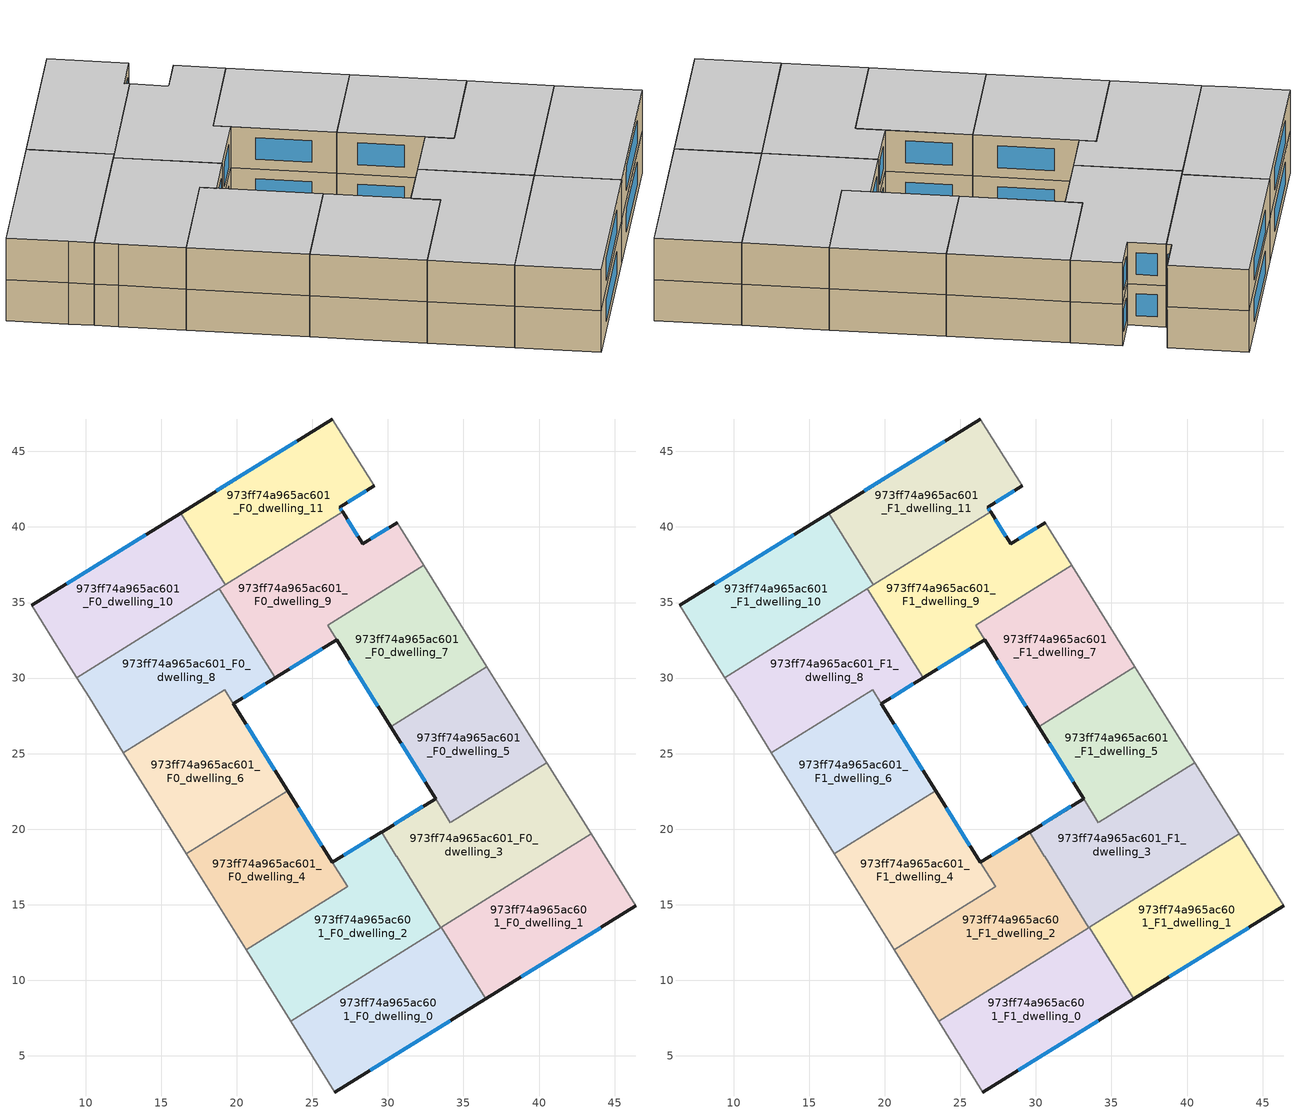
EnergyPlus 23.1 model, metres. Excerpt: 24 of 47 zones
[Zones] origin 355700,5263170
973ff74a965ac601_F0_dwelling_0
 floor ground (EU_floor_Construction): 33.54,13.51 36.48,8.79 26.49,2.61 23.57,7.3 z0
 wall outside (EU_wall_Construction): 26.49,2.61 36.48,8.79 z0:3
 wall to 973ff74a965ac601_F0_dwelling_1 (EU_wall_Construction): 36.48,8.79 33.54,13.51 z0:3
 wall adiabatic (EU_wall_Construction): 23.57,7.3 26.49,2.61 z0:3
 wall to 973ff74a965ac601_F0_dwelling_2 (EU_wall_Construction): 33.51,13.49 23.57,7.3 z0:3
 wall to 973ff74a965ac601_F0_dwelling_3 (EU_wall_Construction): 33.54,13.51 33.51,13.49 z0:3
 window (EU_Window_Construction): 28.84,4.06 34.13,7.34 z0.7:2.3
973ff74a965ac601_F0_dwelling_1
 floor ground (EU_floor_Construction): 43.45,19.69 46.41,14.94 36.48,8.79 33.54,13.51 z0
 wall outside (EU_wall_Construction): 36.48,8.79 46.41,14.94 z0:3
 wall adiabatic (EU_wall_Construction): 46.41,14.94 43.45,19.69 z0:3
 wall to 973ff74a965ac601_F0_dwelling_3 (EU_wall_Construction): 43.45,19.69 33.54,13.51 z0:3
 window (EU_Window_Construction): 38.81,10.23 44.08,13.49 z0.7:2.3
973ff74a965ac601_F0_dwelling_10
 floor ground (EU_floor_Construction): 16.28,40.92 19.24,36.16 9.4,30.03 8.52,31.46 6.42,34.82 z0
 wall outside (EU_wall_Construction): 16.28,40.92 6.42,34.82 z0:3
 wall to 973ff74a965ac601_F0_dwelling_11 (EU_wall_Construction): 19.24,36.16 16.28,40.92 z0:3
 wall adiabatic (EU_wall_Construction): 6.42,34.82 8.52,31.46 9.4,30.03 z0:3
 wall to 973ff74a965ac601_F0_dwelling_8 (EU_wall_Construction): 9.4,30.03 18.85,35.92 z0:3
 wall to 973ff74a965ac601_F0_dwelling_9 (EU_wall_Construction): 18.85,35.92 19.24,36.16 z0:3
 window (EU_Window_Construction): 13.97,39.49 8.74,36.25 z0.7:2.3
973ff74a965ac601_F0_dwelling_11
 floor ground (EU_floor_Construction): 26.33,47.15 29.1,42.72 26.81,41.3 27,41 19.24,36.16 16.28,40.92 z0
 wall outside (EU_wall_Construction): 26.33,47.15 16.28,40.92 / 27,41 26.81,41.3 29.1,42.72 z0:3
 wall adiabatic (EU_wall_Construction): 29.1,42.72 26.33,47.15 z0:3
 wall to 973ff74a965ac601_F0_dwelling_9 (EU_wall_Construction): 19.24,36.16 27,41 z0:3
 window (EU_Window_Construction): 23.97,45.68 18.64,42.38 / 27.35,41.63 28.56,42.38 / 26.96,41.07 26.86,41.23 z0.7:2.3
973ff74a965ac601_F0_dwelling_2
 floor ground (EU_floor_Construction): 29.57,19.81 33.51,13.49 23.57,7.3 20.62,12.02 27.33,16.2 26.32,17.8 z0
 wall outside (EU_wall_Construction): 29.57,19.81 26.32,17.8 z0:3
 wall adiabatic (EU_wall_Construction): 20.62,12.02 23.57,7.3 z0:3
 wall to 973ff74a965ac601_F0_dwelling_3 (EU_wall_Construction): 33.51,13.49 30.57,18.21 29.58,19.81 z0:3
 wall to 973ff74a965ac601_F0_dwelling_4 (EU_wall_Construction): 27.32,16.19 20.62,12.02 / 26.32,17.8 27.33,16.2 z0:3
 window (EU_Window_Construction): 28.81,19.34 27.09,18.27 z0.7:2.3
973ff74a965ac601_F0_dwelling_3
 floor ground (EU_floor_Construction): 40.51,24.41 43.45,19.69 33.51,13.49 30.57,18.21 29.58,19.81 33.16,22.02 34.14,20.44 z0
 wall outside (EU_wall_Construction): 33.16,22.02 29.58,19.81 z0:3
 wall to 973ff74a965ac601_F0_dwelling_5 (EU_wall_Construction): 34.14,20.44 33.16,22.02 / 40.51,24.41 34.15,20.44 z0:3
 wall adiabatic (EU_wall_Construction): 43.45,19.69 40.51,24.41 z0:3
 window (EU_Window_Construction): 32.31,21.5 30.42,20.33 z0.7:2.3
973ff74a965ac601_F0_dwelling_4
 floor ground (EU_floor_Construction): 23.36,22.55 27.33,16.2 20.62,12.02 16.67,18.37 z0
 wall outside (EU_wall_Construction): 26.32,17.8 23.36,22.55 z0:3
 wall adiabatic (EU_wall_Construction): 16.67,18.37 20.62,12.02 z0:3
 wall to 973ff74a965ac601_F0_dwelling_6 (EU_wall_Construction): 23.36,22.55 16.67,18.37 z0:3
 window (EU_Window_Construction): 25.63,18.92 24.06,21.43 z0.7:2.3
973ff74a965ac601_F0_dwelling_5
 floor ground (EU_floor_Construction): 36.55,30.76 40.51,24.41 34.15,20.44 30.18,26.79 z0
 wall outside (EU_wall_Construction): 30.18,26.79 33.15,22.03 z0:3
 wall to 973ff74a965ac601_F0_dwelling_7 (EU_wall_Construction): 36.55,30.76 30.18,26.79 z0:3
 wall adiabatic (EU_wall_Construction): 40.51,24.41 36.55,30.76 z0:3
 window (EU_Window_Construction): 30.88,25.68 32.46,23.15 z0.7:2.3
973ff74a965ac601_F0_dwelling_6
 floor ground (EU_floor_Construction): 19.19,29.24 23.36,22.55 16.67,18.37 12.49,25.07 z0
 wall outside (EU_wall_Construction): 23.36,22.55 19.77,28.3 z0:3
 wall adiabatic (EU_wall_Construction): 12.49,25.07 16.67,18.37 z0:3
 wall to 973ff74a965ac601_F0_dwelling_8 (EU_wall_Construction): 19.77,28.3 19.19,29.24 12.49,25.07 z0:3
 window (EU_Window_Construction): 22.52,23.9 20.61,26.95 z0.7:2.3
973ff74a965ac601_F0_dwelling_7
 floor ground (EU_floor_Construction): 32.38,37.45 36.55,30.76 30.18,26.79 26.02,33.49 z0
 wall outside (EU_wall_Construction): 26.61,32.54 30.18,26.79 z0:3
 wall adiabatic (EU_wall_Construction): 36.55,30.76 32.38,37.45 z0:3
 wall to 973ff74a965ac601_F0_dwelling_9 (EU_wall_Construction): 32.38,37.45 26.02,33.49 26.61,32.54 z0:3
 window (EU_Window_Construction): 27.45,31.19 29.34,28.14 z0.7:2.3
973ff74a965ac601_F0_dwelling_8
 floor ground (EU_floor_Construction): 18.85,35.92 22.53,30.02 19.77,28.3 19.19,29.24 12.49,25.07 10.22,28.72 9.4,30.03 z0
 wall outside (EU_wall_Construction): 19.77,28.3 22.53,30.02 z0:3
 wall adiabatic (EU_wall_Construction): 9.4,30.03 10.22,28.72 12.49,25.07 z0:3
 wall to 973ff74a965ac601_F0_dwelling_9 (EU_wall_Construction): 22.53,30.02 18.85,35.92 z0:3
 window (EU_Window_Construction): 20.42,28.71 21.89,29.61 z0.7:2.3
973ff74a965ac601_F0_dwelling_9
 floor ground (EU_floor_Construction): 30.61,40.29 32.38,37.45 26.01,33.49 26.6,32.54 22.54,30.02 18.85,35.92 27,41 28.32,38.88 z0
 wall outside (EU_wall_Construction): 30.61,40.29 28.32,38.88 27,41 / 22.54,30.02 26.6,32.54 z0:3
 wall adiabatic (EU_wall_Construction): 32.38,37.45 30.61,40.29 z0:3
 window (EU_Window_Construction): 28.01,39.38 27.31,40.5 / 30.07,39.96 28.86,39.21 / 23.49,30.61 25.65,31.95 z0.7:2.3
973ff74a965ac601_F1_dwelling_0
 floor to 973ff74a965ac601_F0_dwelling_0 (EU_floor_Construction): 33.54,13.51 36.48,8.79 26.49,2.61 23.57,7.3 z3
 wall outside (EU_wall_Construction): 26.49,2.61 36.48,8.79 z3:6
 wall to 973ff74a965ac601_F1_dwelling_1 (EU_wall_Construction): 36.48,8.79 33.54,13.51 z3:6
 wall adiabatic (EU_wall_Construction): 23.57,7.3 26.49,2.61 z3:6
 wall to 973ff74a965ac601_F1_dwelling_2 (EU_wall_Construction): 33.51,13.49 23.57,7.3 z3:6
 wall to 973ff74a965ac601_F1_dwelling_3 (EU_wall_Construction): 33.54,13.51 33.51,13.49 z3:6
 window (EU_Window_Construction): 28.84,4.06 34.13,7.34 z3.7:5.3
 ceiling to 973ff74a965ac601_F2_dwelling_0 (EU_floor_Construction): 36.48,8.79 33.54,13.51 23.57,7.3 26.49,2.61 z6
973ff74a965ac601_F1_dwelling_1
 floor to 973ff74a965ac601_F0_dwelling_1 (EU_floor_Construction): 43.45,19.69 46.41,14.94 36.48,8.79 33.54,13.51 z3
 wall outside (EU_wall_Construction): 36.48,8.79 46.41,14.94 z3:6
 wall adiabatic (EU_wall_Construction): 46.41,14.94 43.45,19.69 z3:6
 wall to 973ff74a965ac601_F1_dwelling_3 (EU_wall_Construction): 43.45,19.69 33.54,13.51 z3:6
 window (EU_Window_Construction): 38.81,10.23 44.08,13.49 z3.7:5.3
 ceiling to 973ff74a965ac601_F2_dwelling_1 (EU_floor_Construction): 46.41,14.94 43.45,19.69 33.54,13.51 36.48,8.79 z6
973ff74a965ac601_F1_dwelling_10
 floor to 973ff74a965ac601_F0_dwelling_10 (EU_floor_Construction): 16.28,40.92 19.24,36.16 9.4,30.03 8.52,31.46 6.42,34.82 z3
 wall outside (EU_wall_Construction): 16.28,40.92 6.42,34.82 z3:6
 wall to 973ff74a965ac601_F1_dwelling_11 (EU_wall_Construction): 19.24,36.16 16.28,40.92 z3:6
 wall adiabatic (EU_wall_Construction): 6.42,34.82 8.52,31.46 9.4,30.03 z3:6
 wall to 973ff74a965ac601_F1_dwelling_8 (EU_wall_Construction): 9.4,30.03 18.85,35.92 z3:6
 wall to 973ff74a965ac601_F1_dwelling_9 (EU_wall_Construction): 18.85,35.92 19.24,36.16 z3:6
 window (EU_Window_Construction): 13.97,39.49 8.74,36.25 z3.7:5.3
 ceiling to 973ff74a965ac601_F2_dwelling_10 (EU_floor_Construction): 19.24,36.16 16.28,40.92 6.42,34.82 8.52,31.46 9.4,30.03 z6
973ff74a965ac601_F1_dwelling_11
 floor to 973ff74a965ac601_F0_dwelling_11 (EU_floor_Construction): 26.33,47.15 29.1,42.72 26.81,41.3 27,41 19.24,36.16 16.28,40.92 z3
 wall outside (EU_wall_Construction): 26.33,47.15 16.28,40.92 / 27,41 26.81,41.3 29.1,42.72 z3:6
 wall adiabatic (EU_wall_Construction): 29.1,42.72 26.33,47.15 z3:6
 wall to 973ff74a965ac601_F1_dwelling_9 (EU_wall_Construction): 19.24,36.16 27,41 z3:6
 window (EU_Window_Construction): 23.97,45.68 18.64,42.38 / 27.35,41.63 28.56,42.38 / 26.96,41.07 26.86,41.23 z3.7:5.3
 ceiling to 973ff74a965ac601_F2_dwelling_11 (EU_floor_Construction): 27,41 26.81,41.3 29.1,42.72 26.33,47.15 16.28,40.92 19.24,36.16 z6
973ff74a965ac601_F1_dwelling_2
 floor to 973ff74a965ac601_F0_dwelling_2 (EU_floor_Construction): 29.57,19.81 33.51,13.49 23.57,7.3 20.62,12.02 27.33,16.2 26.32,17.8 z3
 wall outside (EU_wall_Construction): 29.57,19.81 26.32,17.8 z3:6
 wall adiabatic (EU_wall_Construction): 20.62,12.02 23.57,7.3 z3:6
 wall to 973ff74a965ac601_F1_dwelling_3 (EU_wall_Construction): 33.51,13.49 30.57,18.21 29.58,19.81 z3:6
 wall to 973ff74a965ac601_F1_dwelling_4 (EU_wall_Construction): 27.32,16.19 20.62,12.02 / 26.32,17.8 27.33,16.2 z3:6
 window (EU_Window_Construction): 28.81,19.34 27.09,18.27 z3.7:5.3
 ceiling to 973ff74a965ac601_F2_dwelling_2 (EU_floor_Construction): 33.51,13.49 29.57,19.81 26.32,17.8 27.33,16.2 20.62,12.02 23.57,7.3 z6
973ff74a965ac601_F1_dwelling_3
 floor to 973ff74a965ac601_F0_dwelling_3 (EU_floor_Construction): 40.51,24.41 43.45,19.69 33.51,13.49 30.57,18.21 29.58,19.81 33.16,22.02 34.14,20.44 z3
 wall outside (EU_wall_Construction): 33.16,22.02 29.58,19.81 z3:6
 wall to 973ff74a965ac601_F1_dwelling_5 (EU_wall_Construction): 34.14,20.44 33.16,22.02 / 40.51,24.41 34.15,20.44 z3:6
 wall adiabatic (EU_wall_Construction): 43.45,19.69 40.51,24.41 z3:6
 window (EU_Window_Construction): 32.31,21.5 30.42,20.33 z3.7:5.3
 ceiling to 973ff74a965ac601_F2_dwelling_3 (EU_floor_Construction): 43.45,19.69 40.51,24.41 34.14,20.44 33.16,22.02 29.58,19.81 30.57,18.21 33.51,13.49 z6
973ff74a965ac601_F1_dwelling_4
 floor to 973ff74a965ac601_F0_dwelling_4 (EU_floor_Construction): 23.36,22.55 27.32,16.19 20.62,12.02 16.67,18.37 z3
 wall outside (EU_wall_Construction): 26.32,17.8 23.36,22.55 z3:6
 wall adiabatic (EU_wall_Construction): 16.67,18.37 20.62,12.02 z3:6
 wall to 973ff74a965ac601_F1_dwelling_6 (EU_wall_Construction): 23.36,22.55 16.67,18.37 z3:6
 window (EU_Window_Construction): 25.63,18.92 24.06,21.43 z3.7:5.3
 ceiling to 973ff74a965ac601_F2_dwelling_4 (EU_floor_Construction): 27.32,16.19 23.36,22.55 16.67,18.37 20.62,12.02 z6
973ff74a965ac601_F1_dwelling_5
 floor to 973ff74a965ac601_F0_dwelling_5 (EU_floor_Construction): 36.55,30.76 40.51,24.41 34.15,20.44 30.18,26.79 z3
 wall outside (EU_wall_Construction): 30.18,26.79 33.15,22.03 z3:6
 wall to 973ff74a965ac601_F1_dwelling_7 (EU_wall_Construction): 36.55,30.76 30.18,26.79 z3:6
 wall adiabatic (EU_wall_Construction): 40.51,24.41 36.55,30.76 z3:6
 window (EU_Window_Construction): 30.88,25.68 32.46,23.15 z3.7:5.3
 ceiling to 973ff74a965ac601_F2_dwelling_5 (EU_floor_Construction): 40.51,24.41 36.55,30.76 30.18,26.79 34.15,20.44 z6
973ff74a965ac601_F1_dwelling_6
 floor to 973ff74a965ac601_F0_dwelling_6 (EU_floor_Construction): 19.19,29.24 23.36,22.55 16.67,18.37 12.49,25.07 z3
 wall outside (EU_wall_Construction): 23.36,22.55 19.77,28.3 z3:6
 wall adiabatic (EU_wall_Construction): 12.49,25.07 16.67,18.37 z3:6
 wall to 973ff74a965ac601_F1_dwelling_8 (EU_wall_Construction): 19.77,28.3 19.19,29.24 12.49,25.07 z3:6
 window (EU_Window_Construction): 22.52,23.9 20.61,26.95 z3.7:5.3
 ceiling to 973ff74a965ac601_F2_dwelling_6 (EU_floor_Construction): 23.36,22.55 19.19,29.24 12.49,25.07 16.67,18.37 z6
973ff74a965ac601_F1_dwelling_7
 floor to 973ff74a965ac601_F0_dwelling_7 (EU_floor_Construction): 32.38,37.45 36.55,30.76 30.18,26.79 26.02,33.49 z3
 wall outside (EU_wall_Construction): 26.61,32.54 30.18,26.79 z3:6
 wall adiabatic (EU_wall_Construction): 36.55,30.76 32.38,37.45 z3:6
 wall to 973ff74a965ac601_F1_dwelling_9 (EU_wall_Construction): 32.38,37.45 26.02,33.49 26.61,32.54 z3:6
 window (EU_Window_Construction): 27.45,31.19 29.34,28.14 z3.7:5.3
 ceiling to 973ff74a965ac601_F2_dwelling_7 (EU_floor_Construction): 36.55,30.76 32.38,37.45 26.02,33.49 30.18,26.79 z6
973ff74a965ac601_F1_dwelling_8
 floor to 973ff74a965ac601_F0_dwelling_8 (EU_floor_Construction): 18.85,35.92 22.53,30.02 19.77,28.3 19.19,29.24 12.49,25.07 10.22,28.72 9.4,30.03 z3
 wall outside (EU_wall_Construction): 19.77,28.3 22.53,30.02 z3:6
 wall adiabatic (EU_wall_Construction): 9.4,30.03 10.22,28.72 12.49,25.07 z3:6
 wall to 973ff74a965ac601_F1_dwelling_9 (EU_wall_Construction): 22.53,30.02 18.85,35.92 z3:6
 window (EU_Window_Construction): 20.42,28.71 21.89,29.61 z3.7:5.3
 ceiling to 973ff74a965ac601_F2_dwelling_8 (EU_floor_Construction): 19.77,28.3 22.53,30.02 18.85,35.92 9.4,30.03 10.22,28.72 12.49,25.07 19.19,29.24 z6
973ff74a965ac601_F1_dwelling_9
 floor to 973ff74a965ac601_F0_dwelling_9 (EU_floor_Construction): 30.61,40.29 32.38,37.45 26.01,33.49 26.6,32.54 22.54,30.02 18.85,35.92 27,41 28.32,38.88 z3
 wall outside (EU_wall_Construction): 30.61,40.29 28.32,38.88 27,41 / 22.54,30.02 26.6,32.54 z3:6
 wall adiabatic (EU_wall_Construction): 32.38,37.45 30.61,40.29 z3:6
 window (EU_Window_Construction): 28.01,39.38 27.31,40.5 / 30.07,39.96 28.86,39.21 / 23.49,30.61 25.65,31.95 z3.7:5.3
 ceiling to 973ff74a965ac601_F2_dwelling_9 (EU_floor_Construction): 26.6,32.54 26.01,33.49 32.38,37.45 30.61,40.29 28.32,38.88 27,41 18.85,35.92 22.54,30.02 z6
[Building]
EU S2 Campaign: North Axis=0; Terrain=City; Solar Distribution=FullExterior
[Site:Location]
Budapest.Ferenc.Liszt.Intl.AP: Latitude=47.437; Longitude=19.256; Time Zone=1; Elevation=185
[SizingPeriod:WeatherFileDays]
AnnualSizingPeriod: Begin Month=1; Begin Day of Month=1; End Month=12; End Day of Month=31; Day of Week for Start Day=Monday; Use Weather File Daylight Saving Period=No; Use Weather File Rain and Snow Indicators=No
[MATERIAL]
EU_InternalMass_Material: Roughness=MediumRough; Thickness=0.1; Conductivity=1; Density=1800; Specific Heat=900; Thermal Absorptance=0.9; Solar Absorptance=0.7; Visible Absorptance=0.7
[MATERIAL:NOMASS] Roughness=MediumRough; Thermal Absorptance=0.9; Solar Absorptance=0.7; Visible Absorptance=0.7
Name | Thermal Resistance
EU_wall_NoMass | 0.832559
EU_floor_NoMass | 0.872794
[WINDOWMATERIAL:SIMPLEGLAZINGSYSTEM]
EU_Window_SimpleGlazing: UFactor=2.79869; Solar Heat Gain Coefficient=0.75; Visible Transmittance=0.75
[CONSTRUCTION]
EU_wall_Construction: EU_wall_NoMass
EU_floor_Construction: EU_floor_NoMass
EU_Window_Construction: EU_Window_SimpleGlazing
EU_InternalMass_Construction: EU_InternalMass_Material
[ZONE] Type=1; Multiplier=1; Ceiling Height=autocalculate; Floor Area=autocalculate; Part of Total Floor Area=Yes
Name | Volume
973ff74a965ac601_F0_dwelling_0; 973ff74a965ac601_F1_dwelling_0 | 195.447
973ff74a965ac601_F0_dwelling_1; 973ff74a965ac601_F1_dwelling_1 | 195.451
973ff74a965ac601_F0_dwelling_10; 973ff74a965ac601_F1_dwelling_10 | 195.459
973ff74a965ac601_F0_dwelling_11; 973ff74a965ac601_F1_dwelling_11 | 195.456
973ff74a965ac601_F0_dwelling_2; 973ff74a965ac601_F1_dwelling_2 | 217.059
973ff74a965ac601_F0_dwelling_3 | 219.098
973ff74a965ac601_F1_dwelling_3 | 219.103
973ff74a965ac601_F0_dwelling_4 | 177.256
973ff74a965ac601_F1_dwelling_4 | 177.205
973ff74a965ac601_F0_dwelling_5; 973ff74a965ac601_F1_dwelling_5 | 168.327
973ff74a965ac601_F0_dwelling_6; 973ff74a965ac601_F1_dwelling_6 | 186.675
973ff74a965ac601_F0_dwelling_7; 973ff74a965ac601_F1_dwelling_7 | 177.377
973ff74a965ac601_F0_dwelling_8; 973ff74a965ac601_F1_dwelling_8 | 206.247
973ff74a965ac601_F0_dwelling_9; 973ff74a965ac601_F1_dwelling_9 | 211.381
[INTERNALMASS] Construction=EU_InternalMass_Construction
Name | Zone or ZoneList | Surface Area
973ff74a965ac601_F0_dwelling_0_EU_InternalMass | 973ff74a965ac601_F0_dwelling_0 | 65.1491
973ff74a965ac601_F0_dwelling_1_EU_InternalMass | 973ff74a965ac601_F0_dwelling_1 | 65.1503
973ff74a965ac601_F0_dwelling_2_EU_InternalMass | 973ff74a965ac601_F0_dwelling_2 | 72.3519
973ff74a965ac601_F0_dwelling_3_EU_InternalMass | 973ff74a965ac601_F0_dwelling_3 | 73.038
973ff74a965ac601_F0_dwelling_4_EU_InternalMass | 973ff74a965ac601_F0_dwelling_4 | 59.083
973ff74a965ac601_F0_dwelling_5_EU_InternalMass | 973ff74a965ac601_F0_dwelling_5 | 56.1246
973ff74a965ac601_F0_dwelling_6_EU_InternalMass | 973ff74a965ac601_F0_dwelling_6 | 62.2256
973ff74a965ac601_F0_dwelling_7_EU_InternalMass | 973ff74a965ac601_F0_dwelling_7 | 59.1441
973ff74a965ac601_F0_dwelling_8_EU_InternalMass | 973ff74a965ac601_F0_dwelling_8 | 68.7472
973ff74a965ac601_F0_dwelling_9_EU_InternalMass | 973ff74a965ac601_F0_dwelling_9 | 70.4803
973ff74a965ac601_F0_dwelling_10_EU_InternalMass | 973ff74a965ac601_F0_dwelling_10 | 65.1529
973ff74a965ac601_F0_dwelling_11_EU_InternalMass | 973ff74a965ac601_F0_dwelling_11 | 65.1518
973ff74a965ac601_F1_dwelling_0_EU_InternalMass | 973ff74a965ac601_F1_dwelling_0 | 65.1491
973ff74a965ac601_F1_dwelling_1_EU_InternalMass | 973ff74a965ac601_F1_dwelling_1 | 65.1503
973ff74a965ac601_F1_dwelling_2_EU_InternalMass | 973ff74a965ac601_F1_dwelling_2 | 72.3519
973ff74a965ac601_F1_dwelling_3_EU_InternalMass | 973ff74a965ac601_F1_dwelling_3 | 73.038
973ff74a965ac601_F1_dwelling_4_EU_InternalMass | 973ff74a965ac601_F1_dwelling_4 | 59.083
973ff74a965ac601_F1_dwelling_5_EU_InternalMass | 973ff74a965ac601_F1_dwelling_5 | 56.1246
973ff74a965ac601_F1_dwelling_6_EU_InternalMass | 973ff74a965ac601_F1_dwelling_6 | 62.2256
973ff74a965ac601_F1_dwelling_7_EU_InternalMass | 973ff74a965ac601_F1_dwelling_7 | 59.1441
973ff74a965ac601_F1_dwelling_8_EU_InternalMass | 973ff74a965ac601_F1_dwelling_8 | 68.7472
973ff74a965ac601_F1_dwelling_9_EU_InternalMass | 973ff74a965ac601_F1_dwelling_9 | 70.4803
973ff74a965ac601_F1_dwelling_10_EU_InternalMass | 973ff74a965ac601_F1_dwelling_10 | 65.1529
973ff74a965ac601_F1_dwelling_11_EU_InternalMass | 973ff74a965ac601_F1_dwelling_11 | 65.1518
[OTHEREQUIPMENT] Fuel Type=Electricity; Design Level Calculation Method=Watts/Area; Power per Zone Floor Area=1; Fraction Latent=0; Fraction Radiant=0; Fraction Lost=0; Carbon Dioxide Generation Rate=0; EndUse Subcategory=EU_Step8_InternalGains
Name | Zone or ZoneList or Space or SpaceList | Schedule
EU_Step8_InternalGain_973ff74a965ac601_F0_dwelling_0_f000 | 973ff74a965ac601_F0_dwelling_0 | EU_Step8_GainSchedule_973ff74a965ac601_F0_dwelling_0_f000
EU_Step8_InternalGain_973ff74a965ac601_F0_dwelling_1_f000 | 973ff74a965ac601_F0_dwelling_1 | EU_Step8_GainSchedule_973ff74a965ac601_F0_dwelling_1_f000
EU_Step8_InternalGain_973ff74a965ac601_F0_dwelling_2_f000 | 973ff74a965ac601_F0_dwelling_2 | EU_Step8_GainSchedule_973ff74a965ac601_F0_dwelling_2_f000
EU_Step8_InternalGain_973ff74a965ac601_F0_dwelling_3_f000 | 973ff74a965ac601_F0_dwelling_3 | EU_Step8_GainSchedule_973ff74a965ac601_F0_dwelling_3_f000
EU_Step8_InternalGain_973ff74a965ac601_F0_dwelling_4_f000 | 973ff74a965ac601_F0_dwelling_4 | EU_Step8_GainSchedule_973ff74a965ac601_F0_dwelling_4_f000
EU_Step8_InternalGain_973ff74a965ac601_F0_dwelling_5_f000 | 973ff74a965ac601_F0_dwelling_5 | EU_Step8_GainSchedule_973ff74a965ac601_F0_dwelling_5_f000
EU_Step8_InternalGain_973ff74a965ac601_F0_dwelling_6_f000 | 973ff74a965ac601_F0_dwelling_6 | EU_Step8_GainSchedule_973ff74a965ac601_F0_dwelling_6_f000
EU_Step8_InternalGain_973ff74a965ac601_F0_dwelling_7_f000 | 973ff74a965ac601_F0_dwelling_7 | EU_Step8_GainSchedule_973ff74a965ac601_F0_dwelling_7_f000
EU_Step8_InternalGain_973ff74a965ac601_F0_dwelling_8_f000 | 973ff74a965ac601_F0_dwelling_8 | EU_Step8_GainSchedule_973ff74a965ac601_F0_dwelling_8_f000
EU_Step8_InternalGain_973ff74a965ac601_F0_dwelling_9_f000 | 973ff74a965ac601_F0_dwelling_9 | EU_Step8_GainSchedule_973ff74a965ac601_F0_dwelling_9_f000
EU_Step8_InternalGain_973ff74a965ac601_F0_dwelling_10_f000 | 973ff74a965ac601_F0_dwelling_10 | EU_Step8_GainSchedule_973ff74a965ac601_F0_dwelling_10_f000
EU_Step8_InternalGain_973ff74a965ac601_F0_dwelling_11_f000 | 973ff74a965ac601_F0_dwelling_11 | EU_Step8_GainSchedule_973ff74a965ac601_F0_dwelling_11_f000
EU_Step8_InternalGain_973ff74a965ac601_F1_dwelling_0_f000 | 973ff74a965ac601_F1_dwelling_0 | EU_Step8_GainSchedule_973ff74a965ac601_F1_dwelling_0_f000
EU_Step8_InternalGain_973ff74a965ac601_F1_dwelling_1_f000 | 973ff74a965ac601_F1_dwelling_1 | EU_Step8_GainSchedule_973ff74a965ac601_F1_dwelling_1_f000
EU_Step8_InternalGain_973ff74a965ac601_F1_dwelling_2_f000 | 973ff74a965ac601_F1_dwelling_2 | EU_Step8_GainSchedule_973ff74a965ac601_F1_dwelling_2_f000
EU_Step8_InternalGain_973ff74a965ac601_F1_dwelling_3_f000 | 973ff74a965ac601_F1_dwelling_3 | EU_Step8_GainSchedule_973ff74a965ac601_F1_dwelling_3_f000
EU_Step8_InternalGain_973ff74a965ac601_F1_dwelling_4_f000 | 973ff74a965ac601_F1_dwelling_4 | EU_Step8_GainSchedule_973ff74a965ac601_F1_dwelling_4_f000
EU_Step8_InternalGain_973ff74a965ac601_F1_dwelling_5_f000 | 973ff74a965ac601_F1_dwelling_5 | EU_Step8_GainSchedule_973ff74a965ac601_F1_dwelling_5_f000
EU_Step8_InternalGain_973ff74a965ac601_F1_dwelling_6_f000 | 973ff74a965ac601_F1_dwelling_6 | EU_Step8_GainSchedule_973ff74a965ac601_F1_dwelling_6_f000
EU_Step8_InternalGain_973ff74a965ac601_F1_dwelling_7_f000 | 973ff74a965ac601_F1_dwelling_7 | EU_Step8_GainSchedule_973ff74a965ac601_F1_dwelling_7_f000
EU_Step8_InternalGain_973ff74a965ac601_F1_dwelling_8_f000 | 973ff74a965ac601_F1_dwelling_8 | EU_Step8_GainSchedule_973ff74a965ac601_F1_dwelling_8_f000
EU_Step8_InternalGain_973ff74a965ac601_F1_dwelling_9_f000 | 973ff74a965ac601_F1_dwelling_9 | EU_Step8_GainSchedule_973ff74a965ac601_F1_dwelling_9_f000
EU_Step8_InternalGain_973ff74a965ac601_F1_dwelling_10_f000 | 973ff74a965ac601_F1_dwelling_10 | EU_Step8_GainSchedule_973ff74a965ac601_F1_dwelling_10_f000
EU_Step8_InternalGain_973ff74a965ac601_F1_dwelling_11_f000 | 973ff74a965ac601_F1_dwelling_11 | EU_Step8_GainSchedule_973ff74a965ac601_F1_dwelling_11_f000
[ZONEVENTILATION:DESIGNFLOWRATE] Schedule=EU_AlwaysOn; Design Flow Rate Calculation Method=AirChanges/Hour; Air Changes per Hour=0.475469; Ventilation Type=Natural; Fan Pressure Rise=0; Fan Total Efficiency=1; Constant Term Coefficient=1; Temperature Term Coefficient=0; Velocity Term Coefficient=0; Velocity Squared Term Coefficient=0; Minimum Indoor Temperature=-100; Maximum Indoor Temperature=100; Delta Temperature=-100; Minimum Outdoor Temperature=-100; Maximum Outdoor Temperature=100; Maximum Wind Speed=40
Name | Zone or ZoneList or Space or SpaceList
EU_ConstantAir_973ff74a965ac601_F0_dwelling_0 | 973ff74a965ac601_F0_dwelling_0
EU_ConstantAir_973ff74a965ac601_F0_dwelling_1 | 973ff74a965ac601_F0_dwelling_1
EU_ConstantAir_973ff74a965ac601_F0_dwelling_2 | 973ff74a965ac601_F0_dwelling_2
EU_ConstantAir_973ff74a965ac601_F0_dwelling_3 | 973ff74a965ac601_F0_dwelling_3
EU_ConstantAir_973ff74a965ac601_F0_dwelling_4 | 973ff74a965ac601_F0_dwelling_4
EU_ConstantAir_973ff74a965ac601_F0_dwelling_5 | 973ff74a965ac601_F0_dwelling_5
EU_ConstantAir_973ff74a965ac601_F0_dwelling_6 | 973ff74a965ac601_F0_dwelling_6
EU_ConstantAir_973ff74a965ac601_F0_dwelling_7 | 973ff74a965ac601_F0_dwelling_7
EU_ConstantAir_973ff74a965ac601_F0_dwelling_8 | 973ff74a965ac601_F0_dwelling_8
EU_ConstantAir_973ff74a965ac601_F0_dwelling_9 | 973ff74a965ac601_F0_dwelling_9
EU_ConstantAir_973ff74a965ac601_F0_dwelling_10 | 973ff74a965ac601_F0_dwelling_10
EU_ConstantAir_973ff74a965ac601_F0_dwelling_11 | 973ff74a965ac601_F0_dwelling_11
EU_ConstantAir_973ff74a965ac601_F1_dwelling_0 | 973ff74a965ac601_F1_dwelling_0
EU_ConstantAir_973ff74a965ac601_F1_dwelling_1 | 973ff74a965ac601_F1_dwelling_1
EU_ConstantAir_973ff74a965ac601_F1_dwelling_2 | 973ff74a965ac601_F1_dwelling_2
EU_ConstantAir_973ff74a965ac601_F1_dwelling_3 | 973ff74a965ac601_F1_dwelling_3
EU_ConstantAir_973ff74a965ac601_F1_dwelling_4 | 973ff74a965ac601_F1_dwelling_4
EU_ConstantAir_973ff74a965ac601_F1_dwelling_5 | 973ff74a965ac601_F1_dwelling_5
EU_ConstantAir_973ff74a965ac601_F1_dwelling_6 | 973ff74a965ac601_F1_dwelling_6
EU_ConstantAir_973ff74a965ac601_F1_dwelling_7 | 973ff74a965ac601_F1_dwelling_7
EU_ConstantAir_973ff74a965ac601_F1_dwelling_8 | 973ff74a965ac601_F1_dwelling_8
EU_ConstantAir_973ff74a965ac601_F1_dwelling_9 | 973ff74a965ac601_F1_dwelling_9
EU_ConstantAir_973ff74a965ac601_F1_dwelling_10 | 973ff74a965ac601_F1_dwelling_10
EU_ConstantAir_973ff74a965ac601_F1_dwelling_11 | 973ff74a965ac601_F1_dwelling_11
[HVACTEMPLATE:THERMOSTAT] Constant Heating Setpoint=20; Constant Cooling Setpoint=50
EU_HeatOnly_973ff74a965ac601_F0_dwelling_0; EU_HeatOnly_973ff74a965ac601_F0_dwelling_1; EU_HeatOnly_973ff74a965ac601_F0_dwelling_2; EU_HeatOnly_973ff74a965ac601_F0_dwelling_3; EU_HeatOnly_973ff74a965ac601_F0_dwelling_4; EU_HeatOnly_973ff74a965ac601_F0_dwelling_5; EU_HeatOnly_973ff74a965ac601_F0_dwelling_6; EU_HeatOnly_973ff74a965ac601_F0_dwelling_7; EU_HeatOnly_973ff74a965ac601_F0_dwelling_8; EU_HeatOnly_973ff74a965ac601_F0_dwelling_9; EU_HeatOnly_973ff74a965ac601_F0_dwelling_10; EU_HeatOnly_973ff74a965ac601_F0_dwelling_11; EU_HeatOnly_973ff74a965ac601_F1_dwelling_0; EU_HeatOnly_973ff74a965ac601_F1_dwelling_1; EU_HeatOnly_973ff74a965ac601_F1_dwelling_2; EU_HeatOnly_973ff74a965ac601_F1_dwelling_3; EU_HeatOnly_973ff74a965ac601_F1_dwelling_4; EU_HeatOnly_973ff74a965ac601_F1_dwelling_5; EU_HeatOnly_973ff74a965ac601_F1_dwelling_6; EU_HeatOnly_973ff74a965ac601_F1_dwelling_7; EU_HeatOnly_973ff74a965ac601_F1_dwelling_8; EU_HeatOnly_973ff74a965ac601_F1_dwelling_9; EU_HeatOnly_973ff74a965ac601_F1_dwelling_10; EU_HeatOnly_973ff74a965ac601_F1_dwelling_11; EU_HeatOnly_973ff74a965ac601_F2_dwelling_0; EU_HeatOnly_973ff74a965ac601_F2_dwelling_1; EU_HeatOnly_973ff74a965ac601_F2_dwelling_2; EU_HeatOnly_973ff74a965ac601_F2_dwelling_3; EU_HeatOnly_973ff74a965ac601_F2_dwelling_4; EU_HeatOnly_973ff74a965ac601_F2_dwelling_5; EU_HeatOnly_973ff74a965ac601_F2_dwelling_6; EU_HeatOnly_973ff74a965ac601_F2_dwelling_7; EU_HeatOnly_973ff74a965ac601_F2_dwelling_8; EU_HeatOnly_973ff74a965ac601_F2_dwelling_9; EU_HeatOnly_973ff74a965ac601_F2_dwelling_10; EU_HeatOnly_973ff74a965ac601_F2_dwelling_11; EU_HeatOnly_973ff74a965ac601_F3_dwelling_0; EU_HeatOnly_973ff74a965ac601_F3_dwelling_1; EU_HeatOnly_973ff74a965ac601_F3_dwelling_2; EU_HeatOnly_973ff74a965ac601_F3_dwelling_3; EU_HeatOnly_973ff74a965ac601_F3_dwelling_4; EU_HeatOnly_973ff74a965ac601_F3_dwelling_5; EU_HeatOnly_973ff74a965ac601_F3_dwelling_6; EU_HeatOnly_973ff74a965ac601_F3_dwelling_7; EU_HeatOnly_973ff74a965ac601_F3_dwelling_8; EU_HeatOnly_973ff74a965ac601_F3_dwelling_9; EU_HeatOnly_973ff74a965ac601_F3_dwelling_10
[HVACTEMPLATE:ZONE:IDEALLOADSAIRSYSTEM] System Availability Schedule=EU_AlwaysOn; Maximum Heating Supply Air Temperature=50; Minimum Cooling Supply Air Temperature=13; Maximum Heating Supply Air Humidity Ratio=0.0156; Minimum Cooling Supply Air Humidity Ratio=0.0077; Heating Limit=NoLimit; Cooling Limit=NoLimit; Heating Availability Schedule=EU_AlwaysOn; Cooling Availability Schedule=EU_CoolingOff; Dehumidification Control Type=ConstantSensibleHeatRatio; Cooling Sensible Heat Ratio=0.7; Dehumidification Setpoint=60; Humidification Control Type=None; Humidification Setpoint=30; Outdoor Air Method=None; Outdoor Air Flow Rate per Person=0.00944; Outdoor Air Flow Rate per Zone Floor Area=0; Outdoor Air Flow Rate per Zone=0; Demand Controlled Ventilation Type=None; Outdoor Air Economizer Type=NoEconomizer; Heat Recovery Type=None; Sensible Heat Recovery Effectiveness=0.7; Latent Heat Recovery Effectiveness=0.65
Name | Template Thermostat
973ff74a965ac601_F0_dwelling_0 | EU_HeatOnly_973ff74a965ac601_F0_dwelling_0
973ff74a965ac601_F0_dwelling_1 | EU_HeatOnly_973ff74a965ac601_F0_dwelling_1
973ff74a965ac601_F0_dwelling_2 | EU_HeatOnly_973ff74a965ac601_F0_dwelling_2
973ff74a965ac601_F0_dwelling_3 | EU_HeatOnly_973ff74a965ac601_F0_dwelling_3
973ff74a965ac601_F0_dwelling_4 | EU_HeatOnly_973ff74a965ac601_F0_dwelling_4
973ff74a965ac601_F0_dwelling_5 | EU_HeatOnly_973ff74a965ac601_F0_dwelling_5
973ff74a965ac601_F0_dwelling_6 | EU_HeatOnly_973ff74a965ac601_F0_dwelling_6
973ff74a965ac601_F0_dwelling_7 | EU_HeatOnly_973ff74a965ac601_F0_dwelling_7
973ff74a965ac601_F0_dwelling_8 | EU_HeatOnly_973ff74a965ac601_F0_dwelling_8
973ff74a965ac601_F0_dwelling_9 | EU_HeatOnly_973ff74a965ac601_F0_dwelling_9
973ff74a965ac601_F0_dwelling_10 | EU_HeatOnly_973ff74a965ac601_F0_dwelling_10
973ff74a965ac601_F0_dwelling_11 | EU_HeatOnly_973ff74a965ac601_F0_dwelling_11
973ff74a965ac601_F1_dwelling_0 | EU_HeatOnly_973ff74a965ac601_F1_dwelling_0
973ff74a965ac601_F1_dwelling_1 | EU_HeatOnly_973ff74a965ac601_F1_dwelling_1
973ff74a965ac601_F1_dwelling_2 | EU_HeatOnly_973ff74a965ac601_F1_dwelling_2
973ff74a965ac601_F1_dwelling_3 | EU_HeatOnly_973ff74a965ac601_F1_dwelling_3
973ff74a965ac601_F1_dwelling_4 | EU_HeatOnly_973ff74a965ac601_F1_dwelling_4
973ff74a965ac601_F1_dwelling_5 | EU_HeatOnly_973ff74a965ac601_F1_dwelling_5
973ff74a965ac601_F1_dwelling_6 | EU_HeatOnly_973ff74a965ac601_F1_dwelling_6
973ff74a965ac601_F1_dwelling_7 | EU_HeatOnly_973ff74a965ac601_F1_dwelling_7
973ff74a965ac601_F1_dwelling_8 | EU_HeatOnly_973ff74a965ac601_F1_dwelling_8
973ff74a965ac601_F1_dwelling_9 | EU_HeatOnly_973ff74a965ac601_F1_dwelling_9
973ff74a965ac601_F1_dwelling_10 | EU_HeatOnly_973ff74a965ac601_F1_dwelling_10
973ff74a965ac601_F1_dwelling_11 | EU_HeatOnly_973ff74a965ac601_F1_dwelling_11
[SIZING:ZONE] Zone Cooling Design Supply Air Temperature Input Method=SupplyAirTemperature; Zone Cooling Design Supply Air Temperature=13; Zone Heating Design Supply Air Temperature Input Method=SupplyAirTemperature; Zone Heating Design Supply Air Temperature=50; Zone Cooling Design Supply Air Humidity Ratio=0.008; Zone Heating Design Supply Air Humidity Ratio=0.008; Cooling Design Air Flow Method=DesignDay; Cooling Design Air Flow Rate=0; Cooling Minimum Air Flow per Zone Floor Area=0.000762; Cooling Minimum Air Flow=0; Cooling Minimum Air Flow Fraction=0.2; Heating Design Air Flow Method=DesignDay; Heating Design Air Flow Rate=0; Heating Maximum Air Flow per Zone Floor Area=0.002032; Heating Maximum Air Flow=0.141576; Heating Maximum Air Flow Fraction=0.3; Account for Dedicated Outdoor Air System=No; Dedicated Outdoor Air System Control Strategy=NeutralSupplyAir; Dedicated Outdoor Air Low Setpoint Temperature for Design=autosize; Dedicated Outdoor Air High Setpoint Temperature for Design=autosize; Zone Load Sizing Method=Sensible Load Only No Latent Load; Zone Latent Cooling Design Supply Air Humidity Ratio Input Method=HumidityRatioDifference; Zone Cooling Design Supply Air Humidity Ratio Difference=0.005; Zone Latent Heating Design Supply Air Humidity Ratio Input Method=HumidityRatioDifference; Zone Humidification Design Supply Air Humidity Ratio Difference=0.005
973ff74a965ac601_F0_dwelling_0; 973ff74a965ac601_F0_dwelling_1; 973ff74a965ac601_F0_dwelling_2; 973ff74a965ac601_F0_dwelling_3; 973ff74a965ac601_F0_dwelling_4; 973ff74a965ac601_F0_dwelling_5; 973ff74a965ac601_F0_dwelling_6; 973ff74a965ac601_F0_dwelling_7; 973ff74a965ac601_F0_dwelling_8; 973ff74a965ac601_F0_dwelling_9; 973ff74a965ac601_F0_dwelling_10; 973ff74a965ac601_F0_dwelling_11; 973ff74a965ac601_F1_dwelling_0; 973ff74a965ac601_F1_dwelling_1; 973ff74a965ac601_F1_dwelling_2; 973ff74a965ac601_F1_dwelling_3; 973ff74a965ac601_F1_dwelling_4; 973ff74a965ac601_F1_dwelling_5; 973ff74a965ac601_F1_dwelling_6; 973ff74a965ac601_F1_dwelling_7; 973ff74a965ac601_F1_dwelling_8; 973ff74a965ac601_F1_dwelling_9; 973ff74a965ac601_F1_dwelling_10; 973ff74a965ac601_F1_dwelling_11
[SCHEDULE:CONSTANT]
Name | Hourly Value
EU_AlwaysOn | 1
EU_CoolingOff | 0
[SCHEDULE:FILE] Column Number=1; Rows to Skip at Top=0; Number of Hours of Data=8760; Column Separator=Comma; Interpolate to Timestep=No; Minutes per Item=60; Adjust Schedule for Daylight Savings=Yes
Name | File
EU_Step8_GainSchedule_973ff74a965ac601_F0_dwelling_0_f000 | ../../schedules/973ff74a965ac601/973ff74a965ac601_F0_dwelling_0_f000_gain.csv
EU_Step8_GainSchedule_973ff74a965ac601_F0_dwelling_1_f000 | ../../schedules/973ff74a965ac601/973ff74a965ac601_F0_dwelling_1_f000_gain.csv
EU_Step8_GainSchedule_973ff74a965ac601_F0_dwelling_2_f000 | ../../schedules/973ff74a965ac601/973ff74a965ac601_F0_dwelling_2_f000_gain.csv
EU_Step8_GainSchedule_973ff74a965ac601_F0_dwelling_3_f000 | ../../schedules/973ff74a965ac601/973ff74a965ac601_F0_dwelling_3_f000_gain.csv
EU_Step8_GainSchedule_973ff74a965ac601_F0_dwelling_4_f000 | ../../schedules/973ff74a965ac601/973ff74a965ac601_F0_dwelling_4_f000_gain.csv
EU_Step8_GainSchedule_973ff74a965ac601_F0_dwelling_5_f000 | ../../schedules/973ff74a965ac601/973ff74a965ac601_F0_dwelling_5_f000_gain.csv
EU_Step8_GainSchedule_973ff74a965ac601_F0_dwelling_6_f000 | ../../schedules/973ff74a965ac601/973ff74a965ac601_F0_dwelling_6_f000_gain.csv
EU_Step8_GainSchedule_973ff74a965ac601_F0_dwelling_7_f000 | ../../schedules/973ff74a965ac601/973ff74a965ac601_F0_dwelling_7_f000_gain.csv
EU_Step8_GainSchedule_973ff74a965ac601_F0_dwelling_8_f000 | ../../schedules/973ff74a965ac601/973ff74a965ac601_F0_dwelling_8_f000_gain.csv
EU_Step8_GainSchedule_973ff74a965ac601_F0_dwelling_9_f000 | ../../schedules/973ff74a965ac601/973ff74a965ac601_F0_dwelling_9_f000_gain.csv
EU_Step8_GainSchedule_973ff74a965ac601_F0_dwelling_10_f000 | ../../schedules/973ff74a965ac601/973ff74a965ac601_F0_dwelling_10_f000_gain.csv
EU_Step8_GainSchedule_973ff74a965ac601_F0_dwelling_11_f000 | ../../schedules/973ff74a965ac601/973ff74a965ac601_F0_dwelling_11_f000_gain.csv
EU_Step8_GainSchedule_973ff74a965ac601_F1_dwelling_0_f000 | ../../schedules/973ff74a965ac601/973ff74a965ac601_F1_dwelling_0_f000_gain.csv
EU_Step8_GainSchedule_973ff74a965ac601_F1_dwelling_1_f000 | ../../schedules/973ff74a965ac601/973ff74a965ac601_F1_dwelling_1_f000_gain.csv
EU_Step8_GainSchedule_973ff74a965ac601_F1_dwelling_2_f000 | ../../schedules/973ff74a965ac601/973ff74a965ac601_F1_dwelling_2_f000_gain.csv
EU_Step8_GainSchedule_973ff74a965ac601_F1_dwelling_3_f000 | ../../schedules/973ff74a965ac601/973ff74a965ac601_F1_dwelling_3_f000_gain.csv
EU_Step8_GainSchedule_973ff74a965ac601_F1_dwelling_4_f000 | ../../schedules/973ff74a965ac601/973ff74a965ac601_F1_dwelling_4_f000_gain.csv
EU_Step8_GainSchedule_973ff74a965ac601_F1_dwelling_5_f000 | ../../schedules/973ff74a965ac601/973ff74a965ac601_F1_dwelling_5_f000_gain.csv
EU_Step8_GainSchedule_973ff74a965ac601_F1_dwelling_6_f000 | ../../schedules/973ff74a965ac601/973ff74a965ac601_F1_dwelling_6_f000_gain.csv
EU_Step8_GainSchedule_973ff74a965ac601_F1_dwelling_7_f000 | ../../schedules/973ff74a965ac601/973ff74a965ac601_F1_dwelling_7_f000_gain.csv
EU_Step8_GainSchedule_973ff74a965ac601_F1_dwelling_8_f000 | ../../schedules/973ff74a965ac601/973ff74a965ac601_F1_dwelling_8_f000_gain.csv
EU_Step8_GainSchedule_973ff74a965ac601_F1_dwelling_9_f000 | ../../schedules/973ff74a965ac601/973ff74a965ac601_F1_dwelling_9_f000_gain.csv
EU_Step8_GainSchedule_973ff74a965ac601_F1_dwelling_10_f000 | ../../schedules/973ff74a965ac601/973ff74a965ac601_F1_dwelling_10_f000_gain.csv
EU_Step8_GainSchedule_973ff74a965ac601_F1_dwelling_11_f000 | ../../schedules/973ff74a965ac601/973ff74a965ac601_F1_dwelling_11_f000_gain.csv
